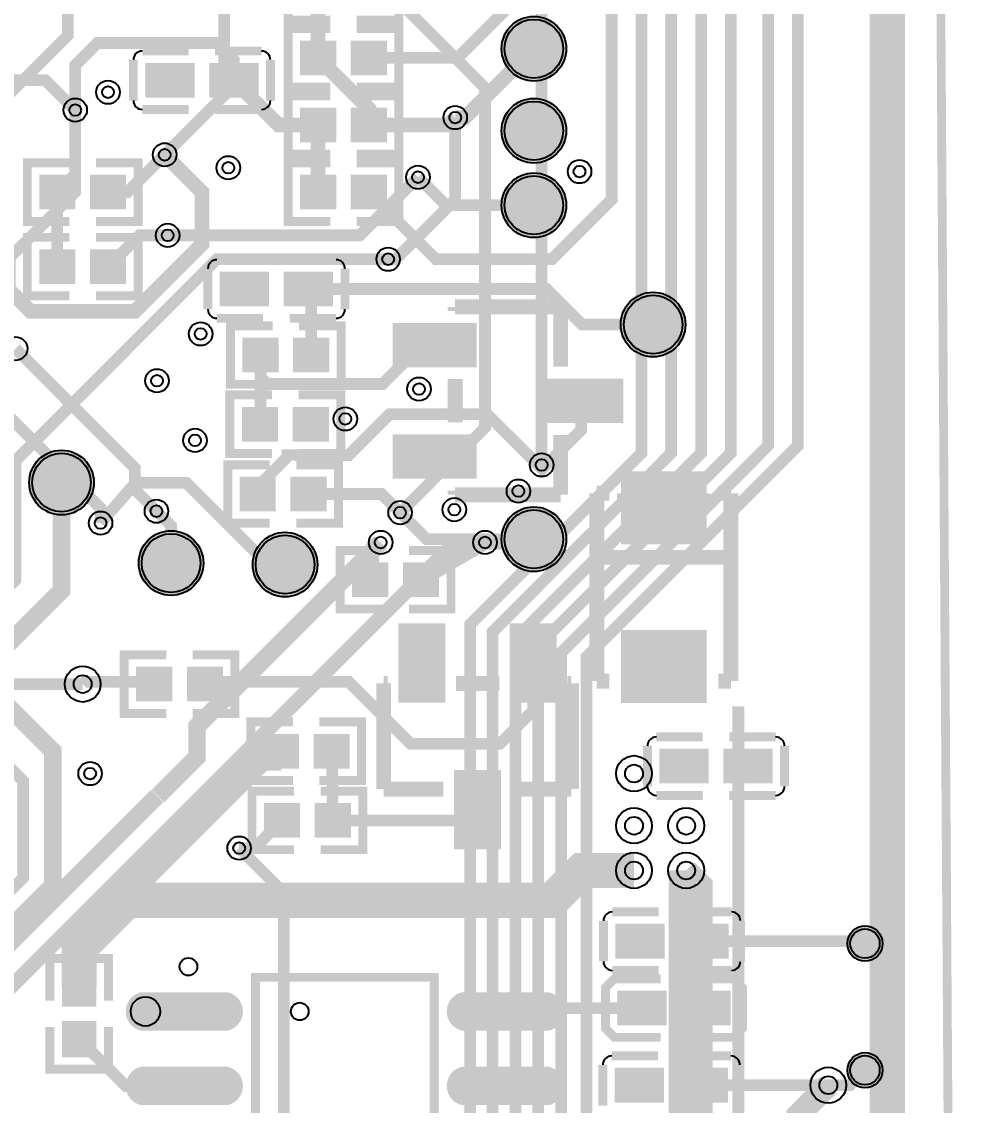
# Model space of a CAD drawing. Header units: millimetres. Extents: x 35 to 109.8, y -21 to 52.
# Drawn here: x 93.7 to 109.77, y 15.43 to 33.89 of the extents above; entities that cross this region are included whole.
import ezdxf

# ---------------------------------------------------------------- set-up
doc = ezdxf.new("R2010")
doc.units = ezdxf.units.MM
for name, color, linetype, true_color in [('BoardOutLine', 7, 'Continuous', 0xff00ff), ('BottomLayer', 7, 'Continuous', 0x0000ff), ('Document', 7, 'Continuous', 0xffffff), ('Hole', 7, 'Continuous', 0x222222), ('Multi-Layer', 7, 'Continuous', 0xc0c0c0), ('TopLayer', 7, 'Continuous', 0xff0000), ('TopPasteMaskLayer', 7, 'Continuous', 0x808080), ('TopSilkLayer', 7, 'Continuous', 0xffcc00), ('TopSolderMaskLayer', 7, 'Continuous', 0x800080)]:
    doc.layers.add(name, color=color, linetype=linetype, true_color=true_color)

msp = doc.modelspace()

# ---------------------------------------------------------------- hatches: boundary and pattern name
at = {"layer": 'Document'}
for points in [[(103.848, 25.857), (104.248, 25.857), (104.248, 25.617), (103.848, 25.617)], [(105.448, 25.857), (105.048, 25.857), (105.048, 25.617), (105.448, 25.617)], [(104.708, 25.737), (104.588, 25.737), (104.588, 25.257), (104.708, 25.257)], [(105.048, 25.557), (104.248, 25.557), (104.248, 25.437), (105.048, 25.437)], [(104.708, 22.777), (104.588, 22.777), (104.588, 23.257), (104.708, 23.257)]]:
    msp.add_hatch(color=256, dxfattribs=at).paths.add_polyline_path(points)
at = {"layer": 'TopLayer'}
for points in [[(101.933, 33.431, 1), (102.933, 33.431, 1)], [(99.037, 33.004), (99.037, 33.544), (98.472, 33.544), (98.472, 33.004)], [(99.337, 33.004), (99.337, 33.544), (99.903, 33.544), (99.903, 33.004)], [(96.624, 32.623), (96.624, 33.163), (95.834, 33.163), (95.834, 32.623)], [(96.924, 32.623), (96.924, 33.163), (97.714, 33.163), (97.714, 32.623)], [(101.933, 32.034, 1), (102.933, 32.034, 1)], [(99.037, 32.401), (99.037, 31.861), (98.472, 31.861), (98.472, 32.401)], [(99.337, 32.401), (99.337, 31.861), (99.903, 31.861), (99.903, 32.401)], [(94.592, 30.718), (94.592, 31.258), (94.027, 31.258), (94.027, 30.718)], [(94.892, 30.718), (94.892, 31.258), (95.458, 31.258), (95.458, 30.718)], [(99.037, 30.718), (99.037, 31.258), (98.472, 31.258), (98.472, 30.718)], [(99.337, 30.718), (99.337, 31.258), (99.903, 31.258), (99.903, 30.718)], [(101.933, 30.764, 1), (102.933, 30.764, 1)], [(94.592, 29.448), (94.592, 29.988), (94.027, 29.988), (94.027, 29.448)], [(94.892, 29.448), (94.892, 29.988), (95.458, 29.988), (95.458, 29.448)], [(97.894, 29.607), (97.894, 29.067), (97.104, 29.067), (97.104, 29.607)], [(98.194, 29.607), (98.194, 29.067), (98.984, 29.067), (98.984, 29.607)], [(103.965, 28.732, 1), (104.965, 28.732, 1)], [(100.115, 28.032), (100.115, 28.732), (101.365, 28.732), (101.365, 28.032)], [(98.054, 28.482), (98.054, 27.942), (97.489, 27.942), (97.489, 28.482)], [(98.354, 28.482), (98.354, 27.942), (98.92, 27.942), (98.92, 28.482)], [(102.614, 27.082), (102.614, 27.782), (103.864, 27.782), (103.864, 27.082)], [(98.047, 26.763), (98.047, 27.303), (97.481, 27.303), (97.481, 26.763)], [(98.347, 26.763), (98.347, 27.303), (98.912, 27.303), (98.912, 26.763)], [(100.115, 26.132), (100.115, 26.832), (101.365, 26.832), (101.365, 26.132)], [(93.881, 26.04, 1), (94.881, 26.04, 1)], [(98.008, 26.115), (98.008, 25.575), (97.443, 25.575), (97.443, 26.115)], [(98.309, 26.115), (98.309, 25.575), (98.874, 25.575), (98.874, 26.115)], [(105.348, 26.207), (105.348, 25.007), (103.948, 25.007), (103.948, 26.207)], [(101.933, 25.075, 1), (102.933, 25.075, 1)], [(95.748, 24.668, 1), (96.748, 24.668, 1)], [(97.691, 24.643, 1), (98.691, 24.643, 1)], [(99.926, 24.654), (99.926, 24.114), (99.361, 24.114), (99.361, 24.654)], [(100.226, 24.654), (100.226, 24.114), (100.792, 24.114), (100.792, 24.654)], [(100.173, 23.592), (100.873, 23.592), (100.873, 22.342), (100.173, 22.342)], [(102.073, 23.592), (102.773, 23.592), (102.773, 22.342), (102.073, 22.342)], [(105.348, 23.507), (105.348, 22.307), (103.948, 22.307), (103.948, 23.507)], [(96.243, 22.336), (96.243, 22.876), (95.678, 22.876), (95.678, 22.336)], [(96.543, 22.336), (96.543, 22.876), (97.109, 22.876), (97.109, 22.336)], [(98.402, 21.733), (98.402, 21.193), (97.837, 21.193), (97.837, 21.733)], [(98.702, 21.733), (98.702, 21.193), (99.268, 21.193), (99.268, 21.733)], [(105.387, 20.939), (105.387, 21.479), (104.597, 21.479), (104.597, 20.939)], [(105.687, 20.939), (105.687, 21.479), (106.477, 21.479), (106.477, 20.939)], [(101.123, 21.092), (101.823, 21.092), (101.823, 19.842), (101.123, 19.842)], [(98.423, 20.014), (98.423, 20.554), (97.857, 20.554), (97.857, 20.014)], [(98.723, 20.014), (98.723, 20.554), (99.288, 20.554), (99.288, 20.014)], [(104.636, 18.497), (104.636, 17.957), (103.846, 17.957), (103.846, 18.497)], [(104.936, 18.497), (104.936, 17.957), (105.726, 17.957), (105.726, 18.497)], [(107.827, 18.186, 1), (108.327, 18.186, 1)], [(94.411, 17.138), (94.951, 17.138), (94.951, 17.704), (94.411, 17.704)], [(104.672, 16.817), (104.672, 17.357), (103.882, 17.357), (103.882, 16.817)], [(104.972, 16.817), (104.972, 17.357), (105.762, 17.357), (105.762, 16.817)], [(97.16, 17.33, -0.785398), (97.16, 16.728), (95.791, 16.728, -0.785398), (95.791, 17.33)], [(102.631, 17.33, -0.785398), (102.631, 16.728), (101.262, 16.728, -0.785398), (101.262, 17.33)], [(94.411, 16.838), (94.951, 16.838), (94.951, 16.273), (94.411, 16.273)], [(107.827, 16.027, 1), (108.327, 16.027, 1)], [(97.16, 16.06, -0.785398), (97.16, 15.458), (95.791, 15.458, -0.785398), (95.791, 16.06)], [(102.631, 16.06, -0.785398), (102.631, 15.458), (101.262, 15.458, -0.785398), (101.262, 16.06)], [(104.625, 16.043), (104.625, 15.503), (103.835, 15.503), (103.835, 16.043)], [(104.925, 16.043), (104.925, 15.503), (105.715, 15.503), (105.715, 16.043)]]:
    msp.add_hatch(color=256, dxfattribs=at).paths.add_polyline_path(points)
at = {"layer": 'TopPasteMaskLayer'}
for points in [[(101.933, 33.431, 1), (102.933, 33.431, 1)], [(99.052, 33.044), (99.052, 33.504), (99.012, 33.544), (98.512, 33.544), (98.472, 33.504), (98.472, 33.044), (98.512, 33.004), (99.012, 33.004)], [(99.322, 33.044), (99.322, 33.504), (99.362, 33.544), (99.863, 33.544), (99.903, 33.504), (99.903, 33.044), (99.863, 33.004), (99.362, 33.004)], [(96.594, 33.118), (96.594, 32.668), (96.524, 32.618), (96.044, 32.618), (95.994, 32.668), (95.994, 33.118), (96.044, 33.168), (96.524, 33.168)], [(97.554, 33.118), (97.554, 32.668), (97.504, 32.618), (97.024, 32.618), (96.954, 32.668), (96.954, 33.118), (97.024, 33.168), (97.504, 33.168)], [(101.933, 32.034, 1), (102.933, 32.034, 1)], [(99.052, 32.361), (99.052, 31.901), (99.012, 31.861), (98.512, 31.861), (98.472, 31.901), (98.472, 32.361), (98.512, 32.401), (99.012, 32.401)], [(99.322, 32.361), (99.322, 31.901), (99.362, 31.861), (99.863, 31.861), (99.903, 31.901), (99.903, 32.361), (99.863, 32.401), (99.362, 32.401)], [(94.607, 30.758), (94.607, 31.218), (94.567, 31.258), (94.067, 31.258), (94.027, 31.218), (94.027, 30.758), (94.067, 30.718), (94.567, 30.718)], [(94.877, 30.758), (94.877, 31.218), (94.917, 31.258), (95.418, 31.258), (95.458, 31.218), (95.458, 30.758), (95.418, 30.718), (94.917, 30.718)], [(99.052, 30.758), (99.052, 31.218), (99.012, 31.258), (98.512, 31.258), (98.472, 31.218), (98.472, 30.758), (98.512, 30.718), (99.012, 30.718)], [(99.322, 30.758), (99.322, 31.218), (99.362, 31.258), (99.863, 31.258), (99.903, 31.218), (99.903, 30.758), (99.863, 30.718), (99.362, 30.718)], [(101.933, 30.764, 1), (102.933, 30.764, 1)], [(94.607, 29.488), (94.607, 29.948), (94.567, 29.988), (94.067, 29.988), (94.027, 29.948), (94.027, 29.488), (94.067, 29.448), (94.567, 29.448)], [(94.877, 29.488), (94.877, 29.948), (94.917, 29.988), (95.418, 29.988), (95.458, 29.948), (95.458, 29.488), (95.418, 29.448), (94.917, 29.448)], [(97.264, 29.112), (97.264, 29.562), (97.314, 29.612), (97.794, 29.612), (97.864, 29.562), (97.864, 29.112), (97.794, 29.062), (97.314, 29.062)], [(98.224, 29.112), (98.224, 29.562), (98.294, 29.612), (98.774, 29.612), (98.824, 29.562), (98.824, 29.112), (98.774, 29.062), (98.294, 29.062)], [(103.965, 28.732, 1), (104.965, 28.732, 1)], [(100.115, 28.032), (100.115, 28.732), (101.365, 28.732), (101.365, 28.032)], [(98.069, 28.442), (98.069, 27.982), (98.029, 27.942), (97.529, 27.942), (97.489, 27.982), (97.489, 28.442), (97.529, 28.482), (98.029, 28.482)], [(98.339, 28.442), (98.339, 27.982), (98.379, 27.942), (98.88, 27.942), (98.92, 27.982), (98.92, 28.442), (98.88, 28.482), (98.379, 28.482)], [(102.614, 27.082), (102.614, 27.782), (103.864, 27.782), (103.864, 27.082)], [(98.062, 26.803), (98.062, 27.263), (98.022, 27.303), (97.521, 27.303), (97.481, 27.263), (97.481, 26.803), (97.521, 26.763), (98.022, 26.763)], [(98.332, 26.803), (98.332, 27.263), (98.372, 27.303), (98.872, 27.303), (98.912, 27.263), (98.912, 26.803), (98.872, 26.763), (98.372, 26.763)], [(100.115, 26.132), (100.115, 26.832), (101.365, 26.832), (101.365, 26.132)], [(93.881, 26.04, 1), (94.881, 26.04, 1)], [(98.023, 26.075), (98.023, 25.615), (97.983, 25.575), (97.483, 25.575), (97.443, 25.615), (97.443, 26.075), (97.483, 26.115), (97.983, 26.115)], [(98.293, 26.075), (98.293, 25.615), (98.334, 25.575), (98.834, 25.575), (98.874, 25.615), (98.874, 26.075), (98.834, 26.115), (98.334, 26.115)], [(105.348, 26.207), (105.348, 25.007), (103.948, 25.007), (103.948, 26.207)], [(101.933, 25.075, 1), (102.933, 25.075, 1)], [(95.748, 24.668, 1), (96.748, 24.668, 1)], [(97.691, 24.643, 1), (98.691, 24.643, 1)], [(99.941, 24.614), (99.941, 24.154), (99.901, 24.114), (99.401, 24.114), (99.361, 24.154), (99.361, 24.614), (99.401, 24.654), (99.901, 24.654)], [(100.211, 24.614), (100.211, 24.154), (100.251, 24.114), (100.752, 24.114), (100.792, 24.154), (100.792, 24.614), (100.752, 24.654), (100.251, 24.654)], [(100.173, 23.592), (100.873, 23.592), (100.873, 22.342), (100.173, 22.342)], [(102.073, 23.592), (102.773, 23.592), (102.773, 22.342), (102.073, 22.342)], [(105.348, 23.507), (105.348, 22.307), (103.948, 22.307), (103.948, 23.507)], [(96.258, 22.376), (96.258, 22.836), (96.218, 22.876), (95.718, 22.876), (95.678, 22.836), (95.678, 22.376), (95.718, 22.336), (96.218, 22.336)], [(96.528, 22.376), (96.528, 22.836), (96.568, 22.876), (97.069, 22.876), (97.109, 22.836), (97.109, 22.376), (97.069, 22.336), (96.568, 22.336)], [(98.417, 21.693), (98.417, 21.233), (98.377, 21.193), (97.877, 21.193), (97.837, 21.233), (97.837, 21.693), (97.877, 21.733), (98.377, 21.733)], [(98.687, 21.693), (98.687, 21.233), (98.727, 21.193), (99.228, 21.193), (99.268, 21.233), (99.268, 21.693), (99.228, 21.733), (98.727, 21.733)], [(105.357, 21.434), (105.357, 20.984), (105.287, 20.934), (104.807, 20.934), (104.757, 20.984), (104.757, 21.434), (104.807, 21.484), (105.287, 21.484)], [(106.317, 21.434), (106.317, 20.984), (106.267, 20.934), (105.787, 20.934), (105.717, 20.984), (105.717, 21.434), (105.787, 21.484), (106.267, 21.484)], [(101.123, 21.092), (101.823, 21.092), (101.823, 19.842), (101.123, 19.842)], [(98.438, 20.054), (98.438, 20.514), (98.398, 20.554), (97.897, 20.554), (97.857, 20.514), (97.857, 20.054), (97.897, 20.014), (98.398, 20.014)], [(98.708, 20.054), (98.708, 20.514), (98.748, 20.554), (99.248, 20.554), (99.288, 20.514), (99.288, 20.054), (99.248, 20.014), (98.748, 20.014)], [(104.006, 18.002), (104.006, 18.452), (104.056, 18.502), (104.536, 18.502), (104.606, 18.452), (104.606, 18.002), (104.536, 17.952), (104.056, 17.952)], [(104.966, 18.002), (104.966, 18.452), (105.036, 18.502), (105.516, 18.502), (105.566, 18.452), (105.566, 18.002), (105.516, 17.952), (105.036, 17.952)], [(107.827, 18.186, 1), (108.327, 18.186, 1)], [(94.451, 17.123), (94.911, 17.123), (94.951, 17.163), (94.951, 17.664), (94.911, 17.704), (94.451, 17.704), (94.411, 17.664), (94.411, 17.163)], [(104.687, 17.001), (104.687, 17.173), (104.419, 17.357), (103.922, 17.357), (103.882, 17.317), (103.882, 16.857), (103.922, 16.817), (104.419, 16.817)], [(104.957, 17.001), (104.957, 17.173), (105.226, 17.357), (105.722, 17.357), (105.762, 17.317), (105.762, 16.857), (105.722, 16.817), (105.226, 16.817)], [(97.16, 17.33, -0.785398), (97.16, 16.728), (95.791, 16.728, -0.785398), (95.791, 17.33)], [(102.631, 17.33, -0.785398), (102.631, 16.728), (101.262, 16.728, -0.785398), (101.262, 17.33)], [(94.451, 16.853), (94.911, 16.853), (94.951, 16.813), (94.951, 16.313), (94.911, 16.273), (94.451, 16.273), (94.411, 16.313), (94.411, 16.813)], [(107.827, 16.027, 1), (108.327, 16.027, 1)], [(97.16, 16.06, -0.785398), (97.16, 15.458), (95.791, 15.458, -0.785398), (95.791, 16.06)], [(102.631, 16.06, -0.785398), (102.631, 15.458), (101.262, 15.458, -0.785398), (101.262, 16.06)], [(103.995, 15.548), (103.995, 15.998), (104.045, 16.048), (104.525, 16.048), (104.595, 15.998), (104.595, 15.548), (104.525, 15.498), (104.045, 15.498)], [(104.955, 15.548), (104.955, 15.998), (105.025, 16.048), (105.505, 16.048), (105.555, 15.998), (105.555, 15.548), (105.505, 15.498), (105.025, 15.498)]]:
    msp.add_hatch(color=256, dxfattribs=at).paths.add_polyline_path(points)
at = {"layer": 'TopSilkLayer'}
msp.add_hatch(color=256, dxfattribs=at).paths.add_polyline_path([(105.791, 24.892), (105.791, 24.638), (103.505, 24.638), (103.505, 24.765), (103.505, 24.892)])
at = {"layer": 'TopSolderMaskLayer'}
for points in [[(101.882, 33.431, 1), (102.984, 33.431, 1)], [(99.063, 32.979), (99.063, 33.569), (98.446, 33.569), (98.446, 32.979)], [(99.312, 32.979), (99.312, 33.569), (99.928, 33.569), (99.928, 32.979)], [(96.65, 32.598), (96.65, 33.188), (95.809, 33.188), (95.809, 32.598)], [(96.899, 32.598), (96.899, 33.188), (97.74, 33.188), (97.74, 32.598)], [(101.882, 32.034, 1), (102.984, 32.034, 1)], [(99.063, 32.426), (99.063, 31.836), (98.446, 31.836), (98.446, 32.426)], [(99.312, 32.426), (99.312, 31.836), (99.928, 31.836), (99.928, 32.426)], [(94.618, 30.693), (94.618, 31.283), (94.001, 31.283), (94.001, 30.693)], [(94.867, 30.693), (94.867, 31.283), (95.483, 31.283), (95.483, 30.693)], [(99.063, 30.693), (99.063, 31.283), (98.446, 31.283), (98.446, 30.693)], [(99.312, 30.693), (99.312, 31.283), (99.928, 31.283), (99.928, 30.693)], [(101.882, 30.764, 1), (102.984, 30.764, 1)], [(94.618, 29.423), (94.618, 30.013), (94.001, 30.013), (94.001, 29.423)], [(94.867, 29.423), (94.867, 30.013), (95.483, 30.013), (95.483, 29.423)], [(97.92, 29.632), (97.92, 29.042), (97.079, 29.042), (97.079, 29.632)], [(98.169, 29.632), (98.169, 29.042), (99.01, 29.042), (99.01, 29.632)], [(103.914, 28.732, 1), (105.016, 28.732, 1)], [(100.024, 28.004), (100.024, 28.76), (101.456, 28.76), (101.456, 28.004)], [(98.08, 28.507), (98.08, 27.916), (97.463, 27.916), (97.463, 28.507)], [(98.329, 28.507), (98.329, 27.916), (98.945, 27.916), (98.945, 28.507)], [(102.524, 27.054), (102.524, 27.811), (103.955, 27.811), (103.955, 27.054)], [(98.072, 26.738), (98.072, 27.329), (97.456, 27.329), (97.456, 26.738)], [(98.321, 26.738), (98.321, 27.329), (98.938, 27.329), (98.938, 26.738)], [(100.024, 26.104), (100.024, 26.861), (101.456, 26.861), (101.456, 26.104)], [(93.83, 26.04, 1), (94.932, 26.04, 1)], [(105.378, 26.229), (105.378, 24.985), (103.919, 24.985), (103.919, 26.229)], [(98.034, 26.14), (98.034, 25.549), (97.417, 25.549), (97.417, 26.14)], [(98.283, 26.14), (98.283, 25.549), (98.9, 25.549), (98.9, 26.14)], [(101.882, 25.075, 1), (102.984, 25.075, 1)], [(95.697, 24.668, 1), (96.799, 24.668, 1)], [(97.64, 24.643, 1), (98.742, 24.643, 1)], [(99.952, 24.679), (99.952, 24.089), (99.335, 24.089), (99.335, 24.679)], [(100.201, 24.679), (100.201, 24.089), (100.817, 24.089), (100.817, 24.679)], [(100.122, 23.643), (100.924, 23.643), (100.924, 22.291), (100.122, 22.291)], [(102.022, 23.643), (102.824, 23.643), (102.824, 22.291), (102.022, 22.291)], [(105.378, 23.529), (105.378, 22.285), (103.919, 22.285), (103.919, 23.529)], [(96.269, 22.311), (96.269, 22.901), (95.652, 22.901), (95.652, 22.311)], [(96.518, 22.311), (96.518, 22.901), (97.134, 22.901), (97.134, 22.311)], [(98.428, 21.758), (98.428, 21.168), (97.811, 21.168), (97.811, 21.758)], [(98.677, 21.758), (98.677, 21.168), (99.293, 21.168), (99.293, 21.758)], [(105.413, 20.914), (105.413, 21.504), (104.572, 21.504), (104.572, 20.914)], [(105.662, 20.914), (105.662, 21.504), (106.503, 21.504), (106.503, 20.914)], [(101.072, 21.143), (101.874, 21.143), (101.874, 19.792), (101.072, 19.792)], [(98.448, 19.989), (98.448, 20.58), (97.831, 20.58), (97.831, 19.989)], [(98.697, 19.989), (98.697, 20.58), (99.314, 20.58), (99.314, 19.989)], [(104.662, 18.522), (104.662, 17.931), (103.821, 17.931), (103.821, 18.522)], [(104.911, 18.522), (104.911, 17.931), (105.752, 17.931), (105.752, 18.522)], [(107.776, 18.186, 1), (108.378, 18.186, 1)], [(94.387, 17.112), (94.975, 17.112), (94.975, 17.73), (94.387, 17.73)], [(97.217, 17.356, -0.785398), (97.217, 16.703), (95.733, 16.703, -0.785398), (95.733, 17.356)], [(102.689, 17.356, -0.785398), (102.689, 16.703), (101.204, 16.703, -0.785398), (101.204, 17.356)], [(104.698, 16.792), (104.698, 17.382), (103.857, 17.382), (103.857, 16.792)], [(104.947, 16.792), (104.947, 17.382), (105.788, 17.382), (105.788, 16.792)], [(94.387, 16.865), (94.975, 16.865), (94.975, 16.246), (94.387, 16.246)], [(107.776, 16.027, 1), (108.378, 16.027, 1)], [(97.217, 16.086, -0.785398), (97.217, 15.433), (95.733, 15.433, -0.785398), (95.733, 16.086)], [(102.689, 16.086, -0.785398), (102.689, 15.433), (101.204, 15.433, -0.785398), (101.204, 16.086)], [(104.651, 16.069), (104.651, 15.478), (103.81, 15.478), (103.81, 16.069)], [(104.9, 16.069), (104.9, 15.478), (105.741, 15.478), (105.741, 16.069)]]:
    msp.add_hatch(color=256, dxfattribs=at).paths.add_polyline_path(points)

# ---------------------------------------------------------------- linework, layer by layer
at = {"layer": 'BoardOutLine', "const_width": 0.15}
msp.add_lwpolyline([(109.275, 49.004), (109.695, -16.421)], dxfattribs=at)
at = {"layer": 'BottomLayer'}
for points, const_width in [([(85.674, -11.557), (85.674, -10.211), (86.868, -9.017), (94.742, -9.017), (101.346, -2.413), (101.346, 23.622), (104.267, 26.543), (104.267, 44.704)], 0.2), ([(101.346, -3.175), (101.727, -2.794), (101.727, 23.495), (104.775, 26.543), (104.775, 44.196)], 0.2), ([(101.401, -3.882), (102.121, -3.162), (102.121, 23.381), (105.283, 26.543), (105.283, 43.688)], 0.2), ([(87.364, -10.226), (95.692, -10.226), (102.507, -3.411), (102.507, 23.259), (105.791, 26.543), (105.791, 43.18)], 0.2), ([(87.757, -10.744), (95.682, -10.744), (102.898, -3.528), (102.898, 23.142), (106.426, 26.67), (106.426, 42.672)], 0.2), ([(88.214, -11.184), (95.751, -11.184), (103.332, -3.602), (103.332, 23.068), (106.934, 26.67), (106.934, 42.164)], 0.2), ([(65.532, 35.814), (65.532, 36.576), (68.707, 39.751), (97.917, 39.751), (102.565, 35.103), (102.565, 26.34)], 0.2), ([(96.139, 31.623), (97.155, 32.639), (97.155, 37.211), (97.917, 37.973)], 0.2), ([(108.458, 37.211), (108.458, -1.85)], 0.6), ([(100.152, 25.527), (101.6, 26.975), (101.6, 32.766), (100.076, 34.29), (97.917, 34.29)], 0.2), ([(94.615, 32.385), (94.145, 32.855), (94.107, 32.893), (93.091, 32.893)], 0.2), ([(94.615, 32.385), (94.615, 30.988), (94.361, 30.734), (92.075, 28.448), (92.075, 27.305)], 0.2), ([(99.949, 29.845), (100.076, 29.845), (101.092, 30.861), (101.092, 32.258)], 0.2), ([(100.457, 31.242), (99.467, 30.251), (96.19, 30.251)], 0.2), ([(93.599, 28.321), (95.631, 26.289), (95.631, 25.921), (96, 25.552)], 0.2), ([(92.964, 27.432), (93.218, 27.432), (95.047, 25.603), (95.047, 25.349)], 0.2), ([(87.122, 26.162), (90.678, 22.606), (94.742, 22.606)], 0.2), ([(101.6, 25.019), (101.092, 25.019), (92.456, 16.383), (90.899, 16.383), (90.62, 16.104)], 0.25), ([(99.822, 25.019), (96.691, 21.887), (96.691, 21.364), (96.026, 20.699)], 0.3), ([(75.819, -14.224), (75.819, -14.097), (76.073, -13.843), (96.393, -13.843), (105.664, -4.572), (105.791, -4.572), (105.791, -4.445), (105.918, -4.318), (105.918, 10.922), (106.416, 11.42), (106.416, 13.081), (106.299, 13.081), (105.918, 13.462), (105.918, 22.225)], 0.2), ([(92.329, 17.018), (96.012, 20.701)], 0.3), ([(97.409, 19.812), (98.171, 19.05), (98.171, 10.033)], 0.2), ([(68.834, -5.334), (76.073, -12.573), (95.885, -12.573), (105.283, -3.175), (105.283, 19.177), (105.029, 19.431)], 0.4), ([(105.918, 12.065), (105.029, 12.954), (105.029, 19.431)], 0.6), ([(107.45, 15.773), (106.934, 15.258), (106.934, 7.62), (106.68, 7.112), (106.68, -4.318), (102.997, -8.001), (102.997, -9.525)], 0.4)]:
    msp.add_lwpolyline(points, dxfattribs=dict(at, const_width=const_width))
at = {"layer": 'Document'}
msp.add_circle((95.811, 17.029), 0.25, dxfattribs=at)
at = {"layer": 'Hole'}
for centre, radius in [((95.173, 32.69), 0.1), ((94.615, 32.385), 0.1), ((101.092, 32.258), 0.1), ((96.139, 31.623), 0.1), ((97.224, 31.402), 0.1), ((103.211, 31.338), 0.1), ((100.457, 31.242), 0.1), ((96.19, 30.251), 0.1), ((99.949, 29.845), 0.1), ((96.752, 28.572), 0.1), ((96.008, 27.774), 0.1), ((100.475, 27.632), 0.1), ((99.218, 27.124), 0.1), ((96.657, 26.758), 0.1), ((102.565, 26.34), 0.1), ((102.169, 25.894), 0.1), ((101.077, 25.578), 0.1), ((95.999, 25.552), 0.1), ((100.152, 25.527), 0.1), ((95.047, 25.349), 0.1), ((99.822, 25.019), 0.1), ((101.6, 25.019), 0.1), ((94.742, 22.606), 0.152), ((104.14, 21.082), 0.152), ((94.869, 21.082), 0.1), ((104.14, 20.193), 0.152), ((105.029, 20.193), 0.152), ((97.409, 19.812), 0.1), ((104.14, 19.431), 0.152), ((105.029, 19.431), 0.152), ((107.451, 15.773), 0.152)]:
    msp.add_circle(centre, radius, dxfattribs=at)
at = {"layer": 'Multi-Layer'}
for centre, radius in [((95.173, 32.69), 0.2), ((94.615, 32.385), 0.2), ((101.092, 32.258), 0.2), ((96.139, 31.623), 0.2), ((97.224, 31.402), 0.2), ((100.457, 31.242), 0.2), ((103.211, 31.338), 0.2), ((96.19, 30.251), 0.2), ((99.949, 29.845), 0.2), ((96.752, 28.572), 0.2), ((93.599, 28.321), 0.2), ((96.008, 27.774), 0.2), ((100.475, 27.632), 0.2), ((99.218, 27.124), 0.2), ((96.657, 26.758), 0.2), ((102.565, 26.34), 0.2), ((102.169, 25.894), 0.2), ((95.999, 25.552), 0.2), ((100.152, 25.527), 0.2), ((101.077, 25.578), 0.2), ((95.047, 25.349), 0.2), ((99.822, 25.019), 0.2), ((101.6, 25.019), 0.2), ((94.742, 22.606), 0.305), ((94.869, 21.082), 0.2), ((104.14, 21.082), 0.305), ((104.14, 20.193), 0.305), ((105.029, 20.193), 0.305), ((97.409, 19.812), 0.2), ((104.14, 19.431), 0.305), ((105.029, 19.431), 0.305), ((107.451, 15.773), 0.305)]:
    msp.add_circle(centre, radius, dxfattribs=at)
at = {"layer": 'TopLayer'}
for points, const_width in [([(102.433, 39.655), (102.84, 39.655), (103.759, 38.735), (103.759, 30.861), (102.743, 29.845), (100.762, 29.845), (99.619, 30.988)], 0.2), ([(99.822, 39.116), (99.568, 39.116), (96.668, 35.814), (95.771, 35.814), (94.493, 34.552), (94.488, 33.782)], 0.2), ([(99.403, 37.846), (98.754, 37.197), (98.754, 33.274)], 0.25), ([(102.433, 34.574), (101.133, 33.274), (99.62, 33.274)], 0.2), ([(92.888, 31.75), (92.888, 32.055), (94.488, 33.655), (94.488, 33.782)], 0.2), ([(94.615, 32.385), (94.615, 33.147), (94.996, 33.528), (97.028, 33.528), (97.319, 33.237), (97.319, 32.893)], 0.2), ([(102.433, 33.431), (101.26, 32.258), (101.092, 32.258)], 0.25), ([(98.754, 33.274), (99.62, 32.408), (99.62, 32.131)], 0.25), ([(97.319, 32.893), (98.081, 32.131), (98.754, 32.131)], 0.25), ([(94.309, 30.988), (94.615, 31.294), (94.615, 32.385)], 0.2), ([(101.092, 32.258), (100.965, 32.131), (99.62, 32.131)], 0.25), ([(98.754, 32.131), (98.754, 30.988)], 0.25), ([(92.888, 30.607), (92.888, 30.429), (93.472, 29.845), (93.472, 29.337), (93.853, 28.956), (95.631, 28.956), (96.774, 30.099), (96.774, 30.988), (96.139, 31.623)], 0.25), ([(95.175, 30.988), (95.504, 30.988), (96.139, 31.623)], 0.2), ([(100.457, 31.242), (100.935, 30.764), (102.433, 30.764)], 0.2), ([(94.309, 30.988), (94.309, 29.718), (94.309, 29.718)], 0.2), ([(95.175, 29.718), (95.708, 30.251), (96.19, 30.251)], 0.2), ([(88.443, 25.527), (88.443, 24.841), (89.408, 23.876), (89.408, 23.622), (89.916, 23.114), (92.329, 23.114), (93.599, 24.384), (93.599, 26.416), (97.028, 29.845), (99.949, 29.845)], 0.2), ([(98.59, 29.337), (102.649, 29.337), (103.254, 28.733), (104.465, 28.733)], 0.2), ([(98.59, 29.337), (98.638, 29.29), (98.638, 28.211)], 0.2), ([(100.739, 28.382), (100.518, 28.382), (99.855, 27.719), (97.892, 27.719), (97.772, 27.838), (97.772, 28.212)], 0.2), ([(97.772, 28.211), (97.772, 27.042), (97.764, 27.034)], 0.2), ([(103.239, 27.432), (103.239, 26.937), (102.573, 26.271), (101.638, 27.203), (99.975, 27.203), (99.276, 26.505), (98.235, 26.505), (98.235, 26.48), (97.726, 25.971), (97.726, 25.845)], 0.2), ([(94.382, 26.04), (94.382, 24.201), (93.002, 22.822), (93.002, 22.352)], 0.3), ([(95.047, 25.349), (95.644, 26.035), (96.507, 26.035), (97.899, 24.643), (98.192, 24.643)], 0.2), ([(98.59, 25.845), (99.835, 25.845), (100.605, 25.075), (102.433, 25.075)], 0.2), ([(96, 25.552), (96.248, 25.304), (96.248, 24.668)], 0.2), ([(99.822, 25.019), (99.643, 24.84), (99.643, 24.384)], 0.3), ([(100.508, 24.384), (101.6, 25.019), (101.727, 25.019), (101.6, 25.019)], 0.25), ([(102.433, 25.075), (102.377, 25.019), (101.6, 25.019)], 0.25), ([(96.699, 22.643), (99.277, 22.643), (100.33, 21.59), (101.854, 21.59), (102.423, 22.159), (102.423, 22.967)], 0.2), ([(94.742, 22.606), (94.779, 22.643), (95.833, 22.643)], 0.2), ([(93.002, 22.352), (93.345, 22.352), (94.234, 21.463), (94.234, 19.177), (92.05, 16.993), (90.729, 16.993), (89.916, 16.18), (89.916, 10.668)], 0.3), ([(98.128, 21.433), (97.76, 21.433), (94.681, 18.354), (94.681, 17.422)], 0.6), ([(98.994, 21.433), (99.004, 20.284)], 0.2), ([(92.888, 18.923), (93.345, 18.923), (93.726, 19.304), (93.726, 20.955), (93.472, 21.209), (92.888, 21.209)], 0.2), ([(101.473, 20.467), (101.29, 20.284), (99.004, 20.284)], 0.2), ([(98.139, 20.284), (97.667, 19.812), (97.409, 19.812)], 0.2), ([(94.681, 17.422), (94.681, 18.1), (95.504, 18.923), (102.743, 18.923), (103.251, 19.431), (104.14, 19.431)], 0.6), ([(105.331, 18.227), (108.037, 18.227), (108.077, 18.186)], 0.2), ([(105.331, 18.227), (105.367, 18.191), (105.367, 17.087)], 0.2), ([(101.946, 17.029), (102.004, 17.087), (104.277, 17.087)], 0.2), ([(94.681, 16.555), (95.477, 15.759), (96.475, 15.759)], 0.2), ([(107.451, 15.773), (107.823, 15.773), (108.077, 16.027)], 0.2), ([(105.32, 15.773), (107.451, 15.773)], 0.2), ([(105.32, 15.773), (105.32, 14.63)], 0.2)]:
    msp.add_lwpolyline(points, dxfattribs=dict(at, const_width=const_width))
for centre, radius in [((102.433, 33.431), 0.5), ((102.433, 32.034), 0.5), ((102.433, 30.764), 0.5), ((104.465, 28.732), 0.5), ((94.381, 26.04), 0.5), ((102.433, 25.075), 0.5), ((96.248, 24.668), 0.5), ((98.191, 24.643), 0.5), ((108.077, 18.186), 0.25), ((108.077, 16.027), 0.25)]:
    msp.add_circle(centre, radius, dxfattribs=at)
at = {"layer": 'TopPasteMaskLayer'}
for centre, radius in [((102.433, 33.431), 0.5), ((102.433, 32.034), 0.5), ((102.433, 30.764), 0.5), ((104.465, 28.732), 0.5), ((94.381, 26.04), 0.5), ((102.433, 25.075), 0.5), ((96.248, 24.668), 0.5), ((98.191, 24.643), 0.5), ((108.077, 18.186), 0.25), ((108.077, 16.027), 0.25)]:
    msp.add_circle(centre, radius, dxfattribs=at)
at = {"layer": 'TopSilkLayer'}
for points, const_width in [([(98.961, 33.918), (98.243, 33.918), (98.243, 34.916), (98.961, 34.916)], 0.152), ([(99.413, 33.918), (100.131, 33.918), (100.131, 34.916), (99.413, 34.916)], 0.152), ([(98.961, 32.775), (98.243, 32.775), (98.243, 33.773), (98.961, 33.773)], 0.152), ([(99.413, 32.775), (100.131, 32.775), (100.131, 33.773), (99.413, 33.773)], 0.152), ([(95.758, 33.392), (96.548, 33.392)], 0.152), ([(97.791, 33.392), (97, 33.392)], 0.152), ([(95.605, 32.547), (95.605, 33.239)], 0.152), ([(97.943, 32.547), (97.943, 33.239)], 0.152), ([(98.961, 32.63), (98.243, 32.63), (98.243, 31.632), (98.961, 31.632)], 0.152), ([(99.413, 32.63), (100.131, 32.63), (100.131, 31.632), (99.413, 31.632)], 0.152), ([(96.548, 32.394), (95.758, 32.394)], 0.152), ([(97, 32.394), (97.791, 32.394)], 0.152), ([(94.516, 30.489), (93.798, 30.489), (93.798, 31.487), (94.516, 31.487)], 0.152), ([(94.968, 30.489), (95.686, 30.489), (95.686, 31.487), (94.968, 31.487)], 0.152), ([(98.961, 30.489), (98.243, 30.489), (98.243, 31.487), (98.961, 31.487)], 0.152), ([(99.413, 30.489), (100.131, 30.489), (100.131, 31.487), (99.413, 31.487)], 0.152), ([(94.516, 29.219), (93.798, 29.219), (93.798, 30.217), (94.516, 30.217)], 0.152), ([(94.968, 29.219), (95.686, 29.219), (95.686, 30.217), (94.968, 30.217)], 0.152), ([(97.818, 29.836), (97.028, 29.836)], 0.152), ([(98.27, 29.836), (99.061, 29.836)], 0.152), ([(96.875, 29.683), (96.875, 28.991)], 0.152), ([(99.213, 29.683), (99.213, 28.991)], 0.152), ([(101.09, 29.032), (101.09, 28.963)], 0.254), ([(102.89, 29.032), (101.09, 29.032)], 0.254), ([(102.89, 29.032), (102.89, 28.013)], 0.254), ([(97.028, 28.838), (97.818, 28.838)], 0.152), ([(99.061, 28.838), (98.27, 28.838)], 0.152), ([(97.978, 28.71), (97.26, 28.71), (97.26, 27.713), (97.978, 27.713)], 0.152), ([(98.43, 28.71), (99.148, 28.71), (99.148, 27.713), (98.43, 27.713)], 0.152), ([(101.09, 27.801), (101.09, 27.063)], 0.254), ([(97.97, 26.535), (97.252, 26.535), (97.252, 27.532), (97.97, 27.532)], 0.152), ([(98.423, 26.535), (99.141, 26.535), (99.141, 27.532), (98.423, 27.532)], 0.152), ([(102.89, 26.851), (102.89, 25.832)], 0.254), ([(97.932, 26.343), (97.214, 26.343), (97.214, 25.346), (97.932, 25.346)], 0.152), ([(98.385, 26.343), (99.103, 26.343), (99.103, 25.346), (98.385, 25.346)], 0.152), ([(101.09, 25.901), (101.09, 25.832)], 0.254), ([(102.89, 25.832), (101.09, 25.832)], 0.254), ([(103.505, 25.857), (103.505, 24.385), (103.505, 24.385), (103.505, 22.657)], 0.254), ([(103.717, 25.857), (103.505, 25.857)], 0.254), ([(105.791, 25.857), (105.579, 25.857)], 0.254), ([(105.791, 25.857), (105.791, 22.657)], 0.254), ([(99.85, 24.883), (99.132, 24.883), (99.132, 23.885), (99.85, 23.885)], 0.152), ([(100.302, 24.883), (101.02, 24.883), (101.02, 23.885), (100.302, 23.885)], 0.152), ([(96.167, 22.107), (95.449, 22.107), (95.449, 23.105), (96.167, 23.105)], 0.152), ([(96.619, 22.107), (97.337, 22.107), (97.337, 23.105), (96.619, 23.105)], 0.152), ([(99.942, 22.617), (99.873, 22.617)], 0.254), ([(99.873, 20.817), (99.873, 22.617)], 0.254), ([(101.842, 22.617), (101.104, 22.617)], 0.254), ([(103.073, 22.617), (103.004, 22.617)], 0.254), ([(103.073, 20.817), (103.073, 22.617)], 0.254), ([(103.717, 22.657), (103.505, 22.657)], 0.254), ([(105.791, 22.657), (105.579, 22.657)], 0.254), ([(98.326, 21.962), (97.608, 21.962), (97.608, 20.964), (98.326, 20.964)], 0.152), ([(98.778, 21.962), (99.496, 21.962), (99.496, 20.964), (98.778, 20.964)], 0.152), ([(104.369, 20.863), (104.369, 21.555)], 0.152), ([(104.521, 21.708), (105.311, 21.708)], 0.152), ([(106.554, 21.708), (105.763, 21.708)], 0.152), ([(106.706, 20.863), (106.706, 21.555)], 0.152), ([(100.892, 20.817), (99.873, 20.817)], 0.254), ([(103.073, 20.817), (102.054, 20.817)], 0.254), ([(98.346, 19.786), (97.628, 19.786), (97.628, 20.783), (98.346, 20.783)], 0.152), ([(98.799, 19.786), (99.517, 19.786), (99.517, 20.783), (98.799, 20.783)], 0.152), ([(105.311, 20.71), (104.521, 20.71)], 0.152), ([(105.763, 20.71), (106.554, 20.71)], 0.152), ([(103.618, 18.573), (103.618, 17.881)], 0.152), ([(104.56, 18.725), (103.77, 18.725)], 0.152), ([(105.013, 18.725), (105.803, 18.725)], 0.152), ([(105.955, 18.573), (105.955, 17.881)], 0.152), ([(94.182, 17.214), (94.182, 17.932), (95.18, 17.932), (95.18, 17.214)], 0.152), ([(103.77, 17.728), (104.56, 17.728)], 0.152), ([(105.803, 17.728), (105.013, 17.728)], 0.152), ([(104.596, 16.588), (103.806, 16.588), (103.654, 16.741), (103.654, 17.433), (103.806, 17.586), (104.596, 17.586)], 0.152), ([(105.049, 16.588), (105.839, 16.588), (105.991, 16.741), (105.991, 17.433), (105.839, 17.586), (105.049, 17.586)], 0.152), ([(94.182, 16.762), (94.182, 16.044), (95.18, 16.044), (95.18, 16.762)], 0.152), ([(104.549, 16.272), (103.759, 16.272)], 0.152), ([(105.001, 16.272), (105.792, 16.272)], 0.152), ([(103.607, 16.12), (103.607, 15.427)], 0.152), ([(105.944, 16.12), (105.944, 15.427)], 0.152)]:
    msp.add_lwpolyline(points, dxfattribs=dict(at, const_width=const_width))
at = {"layer": 'TopSilkLayer', "const_width": 0.152}
msp.add_lwpolyline([(97.689, 17.611), (100.732, 17.611), (100.732, 7.558), (97.689, 7.558), (97.689, 17.611)], close=True, dxfattribs=at)
at = {"layer": 'TopSilkLayer'}
for centre in [(96.544, 17.791), (98.442, 17.029)]:
    msp.add_circle(centre, 0.15, dxfattribs=at)
for centre, start, end in [((95.758, 33.239), 90, 180), ((97.791, 33.239), 0, 90), ((95.758, 32.547), 180, 270), ((97.791, 32.547), 270, 0), ((97.028, 29.683), 90, 180), ((99.061, 29.683), 360, 90), ((97.028, 28.991), 180, 270), ((99.061, 28.991), 270, 0), ((104.521, 21.555), 90, 180), ((106.554, 21.555), 0, 90), ((104.521, 20.863), 180, 270), ((106.554, 20.863), 270, 0), ((103.77, 18.573), 90, 180), ((105.803, 18.573), 0, 90), ((103.77, 17.881), 180, 270), ((105.803, 17.881), 270, 0), ((103.759, 16.12), 90, 180), ((105.792, 16.12), 0, 90)]:
    msp.add_arc(centre, 0.152, start, end, dxfattribs=at)
at = {"layer": 'TopSolderMaskLayer'}
for centre, radius in [((102.433, 33.431), 0.551), ((102.433, 32.034), 0.551), ((102.433, 30.764), 0.551), ((104.465, 28.732), 0.551), ((94.381, 26.04), 0.551), ((102.433, 25.075), 0.551), ((96.248, 24.668), 0.551), ((98.191, 24.643), 0.551), ((108.077, 18.186), 0.301), ((108.077, 16.027), 0.301)]:
    msp.add_circle(centre, radius, dxfattribs=at)

doc.saveas('drawing.dxf')
